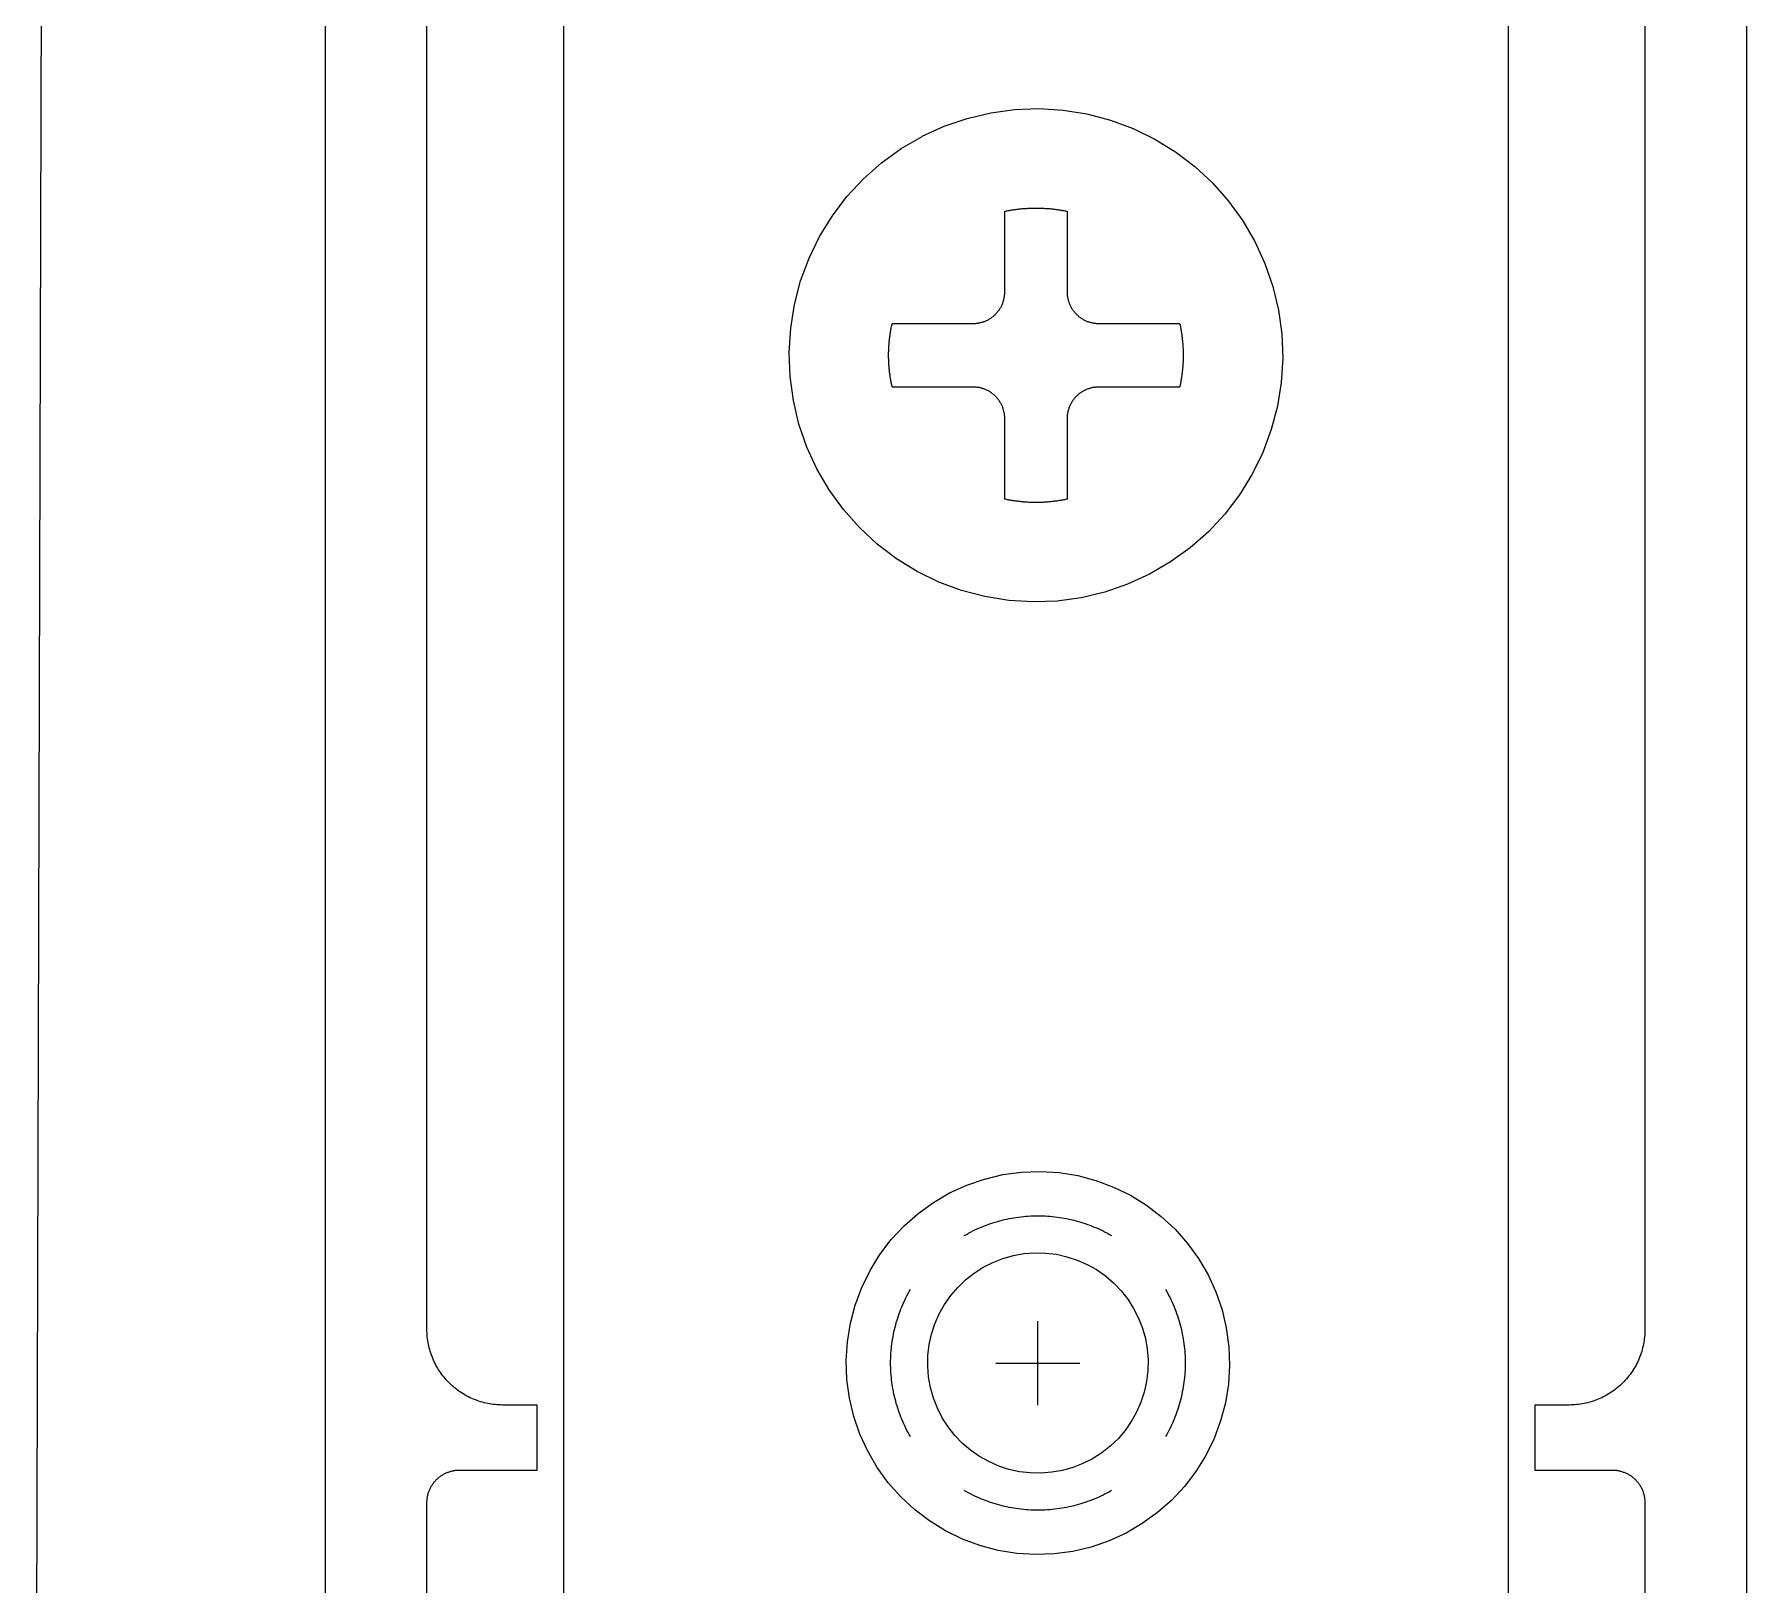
# Model space of a CAD drawing. Header units: inches. Extents: x -2661 to 42767, y -1222 to 9099.
# Drawn here: x 2276.645 to 2278.276, y 1639.371 to 1640.848 of the extents above; entities that cross this region are included whole.
import ezdxf

# ---------------------------------------------------------------- set-up
doc = ezdxf.new("R2010")
doc.units = ezdxf.units.IN
doc.header["$LTSCALE"] = 12
doc.header["$MEASUREMENT"] = 0
doc.layers.get('0').update_dxf_attribs({"linetype": 'CONTINUOUS'})
doc.layers.add('S-ARCH', color=1, linetype='CONTINUOUS')

# ---------------------------------------------------------------- blocks, each defined once
blk = doc.blocks.new('DOUBLE BOTTOM OPT1')
for p, q in [((-1.7826, 2), (-1.7408, 16.5)), ((-1.5056, 6.5726), (-1.5056, 2)), ((-1.2786, 5.4236), (-1.2786, 2.8236)), ((-0.3786, 2.8236), (-0.3786, 5.4236)), ((-0.8586, 4.1607), (-0.8586, 4.0836)), ((-0.7986, 4.0836), (-0.7986, 4.1607)), ((-0.8886, 4.0536), (-0.9656, 4.0536)), ((-0.6916, 4.0536), (-0.7686, 4.0536)), ((-0.9656, 3.9936), (-0.8886, 3.9936)), ((-0.7686, 3.9936), (-0.6916, 3.9936)), ((-0.8586, 3.9636), (-0.8586, 3.8866)), ((-0.7986, 3.8866), (-0.7986, 3.9636)), ((-0.8267, 3.0236), (-0.8267, 3.1036)), ((-0.8667, 3.0636), (-0.7867, 3.0636))]:
    blk.add_line(p, q)
at = {"flags": 128}
for points in [[(-0.2486, 4.9146), (-0.2486, 3.0956), (-0.2486, 3.0939), (-0.2487, 3.0921), (-0.2488, 3.0903), (-0.249, 3.0886), (-0.2492, 3.0868), (-0.2494, 3.0851), (-0.2497, 3.0833), (-0.25, 3.0816), (-0.2504, 3.0799), (-0.2508, 3.0781), (-0.2512, 3.0764), (-0.2517, 3.0747), (-0.2523, 3.0731), (-0.2528, 3.0714), (-0.2534, 3.0697), (-0.2541, 3.0681), (-0.2548, 3.0665), (-0.2555, 3.0649), (-0.2563, 3.0633), (-0.2571, 3.0617), (-0.258, 3.0601), (-0.2589, 3.0586), (-0.2598, 3.0571), (-0.2608, 3.0556), (-0.2618, 3.0542), (-0.2628, 3.0527), (-0.2639, 3.0513), (-0.265, 3.05), (-0.2661, 3.0486), (-0.2673, 3.0473), (-0.2685, 3.046), (-0.2697, 3.0447), (-0.271, 3.0435), (-0.2723, 3.0423), (-0.2736, 3.0411), (-0.2749, 3.04), (-0.2763, 3.0389), (-0.2777, 3.0378), (-0.2792, 3.0368), (-0.2806, 3.0358), (-0.2821, 3.0348), (-0.2836, 3.0339), (-0.2851, 3.033), (-0.2867, 3.0321), (-0.2883, 3.0313), (-0.2898, 3.0305), (-0.2914, 3.0298), (-0.2931, 3.0291), (-0.2947, 3.0285), (-0.2964, 3.0278), (-0.298, 3.0273), (-0.2997, 3.0267), (-0.3014, 3.0262), (-0.3031, 3.0258), (-0.3048, 3.0254), (-0.3066, 3.025), (-0.3083, 3.0247), (-0.3101, 3.0244), (-0.3118, 3.0242), (-0.3136, 3.024), (-0.3153, 3.0238), (-0.3171, 3.0237), (-0.3189, 3.0237), (-0.3206, 3.0236), (-0.3536, 3.0236), (-0.3536, 2.9616), (-0.2796, 2.9616), (-0.2789, 2.9616), (-0.2781, 2.9616), (-0.2773, 2.9616), (-0.2766, 2.9615), (-0.2758, 2.9614), (-0.2751, 2.9613), (-0.2743, 2.9612), (-0.2736, 2.961), (-0.2728, 2.9609), (-0.2721, 2.9607), (-0.2714, 2.9605), (-0.2706, 2.9603), (-0.2699, 2.9601), (-0.2692, 2.9598), (-0.2685, 2.9596), (-0.2678, 2.9593), (-0.2671, 2.959), (-0.2664, 2.9587), (-0.2657, 2.9583), (-0.265, 2.958), (-0.2643, 2.9576), (-0.2637, 2.9572), (-0.263, 2.9568), (-0.2624, 2.9564), (-0.2618, 2.956), (-0.2612, 2.9555), (-0.2606, 2.9551), (-0.26, 2.9546), (-0.2594, 2.9541), (-0.2588, 2.9536), (-0.2582, 2.9531), (-0.2577, 2.9526), (-0.2572, 2.952), (-0.2567, 2.9515), (-0.2562, 2.9509), (-0.2557, 2.9503), (-0.2552, 2.9497), (-0.2547, 2.9491), (-0.2543, 2.9485), (-0.2538, 2.9479), (-0.2534, 2.9472), (-0.253, 2.9466), (-0.2527, 2.9459), (-0.2523, 2.9453), (-0.2519, 2.9446), (-0.2516, 2.9439), (-0.2513, 2.9432), (-0.251, 2.9425), (-0.2507, 2.9418), (-0.2504, 2.9411), (-0.2502, 2.9404), (-0.25, 2.9396), (-0.2497, 2.9389), (-0.2496, 2.9382), (-0.2494, 2.9374), (-0.2492, 2.9367), (-0.2491, 2.9359), (-0.249, 2.9352), (-0.2489, 2.9344), (-0.2488, 2.9337), (-0.2487, 2.9329), (-0.2487, 2.9322), (-0.2486, 2.9314), (-0.2486, 2.9306), (-0.2486, 1.4636)], [(-0.1516, 1.4636), (-0.1516, 6.5726)], [(-1.5056, 6.5726), (-1.5056, 1.4636)], [(-1.4086, 1.4636), (-1.4086, 2.9306), (-1.4086, 2.9314), (-1.4086, 2.9322), (-1.4085, 2.9329), (-1.4085, 2.9337), (-1.4084, 2.9344), (-1.4083, 2.9352), (-1.4082, 2.9359), (-1.408, 2.9367), (-1.4079, 2.9374), (-1.4077, 2.9382), (-1.4075, 2.9389), (-1.4073, 2.9396), (-1.4071, 2.9404), (-1.4068, 2.9411), (-1.4065, 2.9418), (-1.4063, 2.9425), (-1.406, 2.9432), (-1.4056, 2.9439), (-1.4053, 2.9446), (-1.405, 2.9453), (-1.4046, 2.9459), (-1.4042, 2.9466), (-1.4038, 2.9472), (-1.4034, 2.9479), (-1.403, 2.9485), (-1.4025, 2.9491), (-1.4021, 2.9497), (-1.4016, 2.9503), (-1.4011, 2.9509), (-1.4006, 2.9515), (-1.4001, 2.952), (-1.3995, 2.9526), (-1.399, 2.9531), (-1.3984, 2.9536), (-1.3979, 2.9541), (-1.3973, 2.9546), (-1.3967, 2.9551), (-1.3961, 2.9555), (-1.3955, 2.956), (-1.3948, 2.9564), (-1.3942, 2.9568), (-1.3936, 2.9572), (-1.3929, 2.9576), (-1.3922, 2.958), (-1.3916, 2.9583), (-1.3909, 2.9587), (-1.3902, 2.959), (-1.3895, 2.9593), (-1.3888, 2.9596), (-1.3881, 2.9598), (-1.3873, 2.9601), (-1.3866, 2.9603), (-1.3859, 2.9605), (-1.3852, 2.9607), (-1.3844, 2.9609), (-1.3837, 2.961), (-1.3829, 2.9612), (-1.3822, 2.9613), (-1.3814, 2.9614), (-1.3807, 2.9615), (-1.3799, 2.9616), (-1.3791, 2.9616), (-1.3784, 2.9616), (-1.3776, 2.9616), (-1.3036, 2.9616), (-1.3036, 3.0236), (-1.3366, 3.0236), (-1.3384, 3.0237), (-1.3402, 3.0237), (-1.3419, 3.0238), (-1.3437, 3.024), (-1.3454, 3.0242), (-1.3472, 3.0244), (-1.3489, 3.0247), (-1.3507, 3.025), (-1.3524, 3.0254), (-1.3541, 3.0258), (-1.3558, 3.0262), (-1.3575, 3.0267), (-1.3592, 3.0273), (-1.3609, 3.0278), (-1.3625, 3.0285), (-1.3642, 3.0291), (-1.3658, 3.0298), (-1.3674, 3.0305), (-1.369, 3.0313), (-1.3706, 3.0321), (-1.3721, 3.033), (-1.3736, 3.0339), (-1.3751, 3.0348), (-1.3766, 3.0358), (-1.3781, 3.0368), (-1.3795, 3.0378), (-1.3809, 3.0389), (-1.3823, 3.04), (-1.3837, 3.0411), (-1.385, 3.0423), (-1.3863, 3.0435), (-1.3875, 3.0447), (-1.3888, 3.046), (-1.39, 3.0473), (-1.3911, 3.0486), (-1.3923, 3.05), (-1.3934, 3.0513), (-1.3945, 3.0527), (-1.3955, 3.0542), (-1.3965, 3.0556), (-1.3975, 3.0571), (-1.3984, 3.0586), (-1.3993, 3.0601), (-1.4001, 3.0617), (-1.4009, 3.0633), (-1.4017, 3.0649), (-1.4024, 3.0665), (-1.4031, 3.0681), (-1.4038, 3.0697), (-1.4044, 3.0714), (-1.405, 3.0731), (-1.4055, 3.0747), (-1.406, 3.0764), (-1.4065, 3.0781), (-1.4069, 3.0799), (-1.4072, 3.0816), (-1.4076, 3.0833), (-1.4078, 3.0851), (-1.4081, 3.0868), (-1.4083, 3.0886), (-1.4084, 3.0903), (-1.4085, 3.0921), (-1.4086, 3.0939), (-1.4086, 3.0956), (-1.4086, 4.9146)], [(-0.9369, 4.2322), (-0.9159, 4.2418), (-0.8941, 4.2493), (-0.8717, 4.2547), (-0.8488, 4.2578), (-0.8258, 4.2586), (-0.8028, 4.2572), (-0.78, 4.2536), (-0.7577, 4.2477), (-0.7361, 4.2397), (-0.7154, 4.2295), (-0.6957, 4.2175), (-0.6774, 4.2035), (-0.6605, 4.1878), (-0.6452, 4.1705), (-0.6317, 4.1518), (-0.6201, 4.1319), (-0.6105, 4.111), (-0.6029, 4.0892), (-0.5976, 4.0667), (-0.5945, 4.0439), (-0.5936, 4.0208), (-0.595, 3.9978), (-0.5987, 3.9751), (-0.6046, 3.9528), (-0.6126, 3.9311), (-0.6227, 3.9104), (-0.6348, 3.8908), (-0.6487, 3.8724), (-0.6644, 3.8555), (-0.6817, 3.8402), (-0.7004, 3.8267), (-0.7203, 3.8151), (-0.7413, 3.8055), (-0.7631, 3.798), (-0.7855, 3.7926), (-0.8083, 3.7895), (-0.8314, 3.7887), (-0.8544, 3.7901), (-0.8772, 3.7937), (-0.8995, 3.7996), (-0.9211, 3.8076), (-0.9418, 3.8177), (-0.9615, 3.8298), (-0.9798, 3.8437), (-0.9967, 3.8594), (-1.012, 3.8767), (-1.0255, 3.8954), (-1.0372, 3.9153), (-1.0468, 3.9362), (-1.0543, 3.958), (-1.0596, 3.9805), (-1.0627, 4.0033), (-1.0636, 4.0264), (-1.0622, 4.0494), (-1.0586, 4.0721), (-1.0527, 4.0945), (-1.0447, 4.1161), (-1.0346, 4.1368), (-1.0225, 4.1564), (-1.0086, 4.1748), (-0.9929, 4.1917), (-0.9756, 4.207), (-0.9569, 4.2205), (-0.937, 4.2321)], [(-0.8586, 4.1607), (-0.8577, 4.1609), (-0.8568, 4.1611), (-0.8558, 4.1612), (-0.8549, 4.1614), (-0.854, 4.1616), (-0.8531, 4.1618), (-0.8521, 4.1619), (-0.8512, 4.1621), (-0.8503, 4.1622), (-0.8493, 4.1624), (-0.8484, 4.1625), (-0.8475, 4.1626), (-0.8465, 4.1628), (-0.8456, 4.1629), (-0.8447, 4.163), (-0.8437, 4.1631), (-0.8428, 4.1632), (-0.8418, 4.1633), (-0.8409, 4.1634), (-0.84, 4.1634), (-0.839, 4.1635), (-0.8381, 4.1636), (-0.8371, 4.1636), (-0.8362, 4.1637), (-0.8352, 4.1638), (-0.8343, 4.1638), (-0.8333, 4.1638), (-0.8324, 4.1639), (-0.8315, 4.1639), (-0.8305, 4.1639), (-0.8296, 4.1639), (-0.8286, 4.1639), (-0.8277, 4.1639), (-0.8267, 4.1639), (-0.8258, 4.1639), (-0.8248, 4.1639), (-0.8239, 4.1638), (-0.823, 4.1638), (-0.822, 4.1638), (-0.8211, 4.1637), (-0.8201, 4.1636), (-0.8192, 4.1636), (-0.8182, 4.1635), (-0.8173, 4.1634), (-0.8164, 4.1634), (-0.8154, 4.1633), (-0.8145, 4.1632), (-0.8135, 4.1631), (-0.8126, 4.163), (-0.8117, 4.1629), (-0.8107, 4.1628), (-0.8098, 4.1626), (-0.8088, 4.1625), (-0.8079, 4.1624), (-0.807, 4.1622), (-0.806, 4.1621), (-0.8051, 4.1619), (-0.8042, 4.1618), (-0.8033, 4.1616), (-0.8023, 4.1614), (-0.8014, 4.1612), (-0.8005, 4.1611), (-0.7995, 4.1609), (-0.7986, 4.1607)], [(-0.8586, 4.0836), (-0.8586, 4.0829), (-0.8587, 4.0822), (-0.8587, 4.0814), (-0.8588, 4.0807), (-0.8589, 4.08), (-0.8589, 4.0792), (-0.8591, 4.0785), (-0.8592, 4.0778), (-0.8594, 4.0771), (-0.8595, 4.0763), (-0.8597, 4.0756), (-0.8599, 4.0749), (-0.8601, 4.0742), (-0.8604, 4.0735), (-0.8606, 4.0728), (-0.8609, 4.0722), (-0.8612, 4.0715), (-0.8615, 4.0708), (-0.8618, 4.0701), (-0.8622, 4.0695), (-0.8625, 4.0689), (-0.8629, 4.0682), (-0.8633, 4.0676), (-0.8637, 4.067), (-0.8641, 4.0664), (-0.8645, 4.0658), (-0.865, 4.0652), (-0.8654, 4.0646), (-0.8659, 4.064), (-0.8664, 4.0635), (-0.8669, 4.063), (-0.8674, 4.0624), (-0.8679, 4.0619), (-0.8685, 4.0614), (-0.869, 4.0609), (-0.8696, 4.0604), (-0.8702, 4.06), (-0.8708, 4.0595), (-0.8714, 4.0591), (-0.872, 4.0587), (-0.8726, 4.0583), (-0.8732, 4.0579), (-0.8738, 4.0575), (-0.8745, 4.0572), (-0.8751, 4.0568), (-0.8758, 4.0565), (-0.8765, 4.0562), (-0.8771, 4.0559), (-0.8778, 4.0556), (-0.8785, 4.0554), (-0.8792, 4.0552), (-0.8799, 4.0549), (-0.8806, 4.0547), (-0.8813, 4.0545), (-0.8821, 4.0544), (-0.8828, 4.0542), (-0.8835, 4.0541), (-0.8842, 4.054), (-0.885, 4.0539), (-0.8857, 4.0538), (-0.8864, 4.0537), (-0.8872, 4.0537), (-0.8879, 4.0536), (-0.8886, 4.0536)], [(-0.7686, 4.0536), (-0.7694, 4.0536), (-0.7701, 4.0537), (-0.7708, 4.0537), (-0.7716, 4.0538), (-0.7723, 4.0539), (-0.773, 4.054), (-0.7738, 4.0541), (-0.7745, 4.0542), (-0.7752, 4.0544), (-0.7759, 4.0545), (-0.7766, 4.0547), (-0.7773, 4.0549), (-0.778, 4.0552), (-0.7787, 4.0554), (-0.7794, 4.0556), (-0.7801, 4.0559), (-0.7808, 4.0562), (-0.7815, 4.0565), (-0.7821, 4.0568), (-0.7828, 4.0572), (-0.7834, 4.0575), (-0.784, 4.0579), (-0.7847, 4.0583), (-0.7853, 4.0587), (-0.7859, 4.0591), (-0.7865, 4.0595), (-0.7871, 4.06), (-0.7877, 4.0604), (-0.7882, 4.0609), (-0.7888, 4.0614), (-0.7893, 4.0619), (-0.7898, 4.0624), (-0.7904, 4.063), (-0.7909, 4.0635), (-0.7913, 4.064), (-0.7918, 4.0646), (-0.7923, 4.0652), (-0.7927, 4.0658), (-0.7932, 4.0664), (-0.7936, 4.067), (-0.794, 4.0676), (-0.7944, 4.0682), (-0.7947, 4.0689), (-0.7951, 4.0695), (-0.7954, 4.0701), (-0.7957, 4.0708), (-0.7961, 4.0715), (-0.7963, 4.0722), (-0.7966, 4.0728), (-0.7969, 4.0735), (-0.7971, 4.0742), (-0.7973, 4.0749), (-0.7975, 4.0756), (-0.7977, 4.0763), (-0.7979, 4.0771), (-0.798, 4.0778), (-0.7982, 4.0785), (-0.7983, 4.0792), (-0.7984, 4.08), (-0.7985, 4.0807), (-0.7985, 4.0814), (-0.7986, 4.0822), (-0.7986, 4.0829), (-0.7986, 4.0836)], [(-0.9656, 3.9936), (-0.9658, 3.9946), (-0.966, 3.9955), (-0.9662, 3.9964), (-0.9664, 3.9973), (-0.9666, 3.9983), (-0.9667, 3.9992), (-0.9669, 4.0001), (-0.9671, 4.0011), (-0.9672, 4.002), (-0.9674, 4.0029), (-0.9675, 4.0039), (-0.9676, 4.0048), (-0.9677, 4.0057), (-0.9679, 4.0067), (-0.968, 4.0076), (-0.9681, 4.0085), (-0.9682, 4.0095), (-0.9683, 4.0104), (-0.9684, 4.0114), (-0.9684, 4.0123), (-0.9685, 4.0133), (-0.9686, 4.0142), (-0.9686, 4.0151), (-0.9687, 4.0161), (-0.9687, 4.017), (-0.9688, 4.018), (-0.9688, 4.0189), (-0.9688, 4.0199), (-0.9689, 4.0208), (-0.9689, 4.0217), (-0.9689, 4.0227), (-0.9689, 4.0236), (-0.9689, 4.0246), (-0.9689, 4.0255), (-0.9689, 4.0265), (-0.9688, 4.0274), (-0.9688, 4.0284), (-0.9688, 4.0293), (-0.9687, 4.0302), (-0.9687, 4.0312), (-0.9686, 4.0321), (-0.9686, 4.0331), (-0.9685, 4.034), (-0.9684, 4.035), (-0.9684, 4.0359), (-0.9683, 4.0368), (-0.9682, 4.0378), (-0.9681, 4.0387), (-0.968, 4.0397), (-0.9679, 4.0406), (-0.9677, 4.0415), (-0.9676, 4.0425), (-0.9675, 4.0434), (-0.9674, 4.0443), (-0.9672, 4.0453), (-0.9671, 4.0462), (-0.9669, 4.0471), (-0.9667, 4.0481), (-0.9666, 4.049), (-0.9664, 4.0499), (-0.9662, 4.0509), (-0.966, 4.0518), (-0.9658, 4.0527), (-0.9656, 4.0536)], [(-0.6916, 4.0536), (-0.6914, 4.0527), (-0.6912, 4.0518), (-0.691, 4.0509), (-0.6908, 4.0499), (-0.6907, 4.049), (-0.6905, 4.0481), (-0.6903, 4.0471), (-0.6902, 4.0462), (-0.69, 4.0453), (-0.6899, 4.0443), (-0.6898, 4.0434), (-0.6896, 4.0425), (-0.6895, 4.0415), (-0.6894, 4.0406), (-0.6893, 4.0397), (-0.6892, 4.0387), (-0.6891, 4.0378), (-0.689, 4.0368), (-0.6889, 4.0359), (-0.6888, 4.035), (-0.6887, 4.034), (-0.6887, 4.0331), (-0.6886, 4.0321), (-0.6886, 4.0312), (-0.6885, 4.0302), (-0.6885, 4.0293), (-0.6884, 4.0284), (-0.6884, 4.0274), (-0.6884, 4.0265), (-0.6884, 4.0255), (-0.6884, 4.0246), (-0.6884, 4.0236), (-0.6884, 4.0227), (-0.6884, 4.0217), (-0.6884, 4.0208), (-0.6884, 4.0199), (-0.6884, 4.0189), (-0.6885, 4.018), (-0.6885, 4.017), (-0.6886, 4.0161), (-0.6886, 4.0151), (-0.6887, 4.0142), (-0.6887, 4.0133), (-0.6888, 4.0123), (-0.6889, 4.0114), (-0.689, 4.0104), (-0.6891, 4.0095), (-0.6892, 4.0085), (-0.6893, 4.0076), (-0.6894, 4.0067), (-0.6895, 4.0057), (-0.6896, 4.0048), (-0.6898, 4.0039), (-0.6899, 4.0029), (-0.69, 4.002), (-0.6902, 4.0011), (-0.6903, 4.0001), (-0.6905, 3.9992), (-0.6907, 3.9983), (-0.6908, 3.9973), (-0.691, 3.9964), (-0.6912, 3.9955), (-0.6914, 3.9946), (-0.6916, 3.9936)], [(-0.8886, 3.9936), (-0.8879, 3.9936), (-0.8872, 3.9936), (-0.8864, 3.9936), (-0.8857, 3.9935), (-0.885, 3.9934), (-0.8842, 3.9933), (-0.8835, 3.9932), (-0.8828, 3.9931), (-0.8821, 3.9929), (-0.8813, 3.9927), (-0.8806, 3.9926), (-0.8799, 3.9923), (-0.8792, 3.9921), (-0.8785, 3.9919), (-0.8778, 3.9916), (-0.8771, 3.9914), (-0.8765, 3.9911), (-0.8758, 3.9908), (-0.8751, 3.9904), (-0.8745, 3.9901), (-0.8738, 3.9897), (-0.8732, 3.9894), (-0.8726, 3.989), (-0.872, 3.9886), (-0.8714, 3.9882), (-0.8708, 3.9877), (-0.8702, 3.9873), (-0.8696, 3.9868), (-0.869, 3.9864), (-0.8685, 3.9859), (-0.8679, 3.9854), (-0.8674, 3.9849), (-0.8669, 3.9843), (-0.8664, 3.9838), (-0.8659, 3.9832), (-0.8654, 3.9827), (-0.865, 3.9821), (-0.8645, 3.9815), (-0.8641, 3.9809), (-0.8637, 3.9803), (-0.8633, 3.9797), (-0.8629, 3.9791), (-0.8625, 3.9784), (-0.8622, 3.9778), (-0.8618, 3.9771), (-0.8615, 3.9765), (-0.8612, 3.9758), (-0.8609, 3.9751), (-0.8606, 3.9744), (-0.8604, 3.9737), (-0.8601, 3.973), (-0.8599, 3.9723), (-0.8597, 3.9716), (-0.8595, 3.9709), (-0.8594, 3.9702), (-0.8592, 3.9695), (-0.8591, 3.9688), (-0.8589, 3.968), (-0.8589, 3.9673), (-0.8588, 3.9666), (-0.8587, 3.9658), (-0.8587, 3.9651), (-0.8586, 3.9644), (-0.8586, 3.9636)], [(-0.7986, 3.9636), (-0.7986, 3.9644), (-0.7986, 3.9651), (-0.7985, 3.9658), (-0.7985, 3.9666), (-0.7984, 3.9673), (-0.7983, 3.968), (-0.7982, 3.9688), (-0.798, 3.9695), (-0.7979, 3.9702), (-0.7977, 3.9709), (-0.7975, 3.9716), (-0.7973, 3.9723), (-0.7971, 3.973), (-0.7969, 3.9737), (-0.7966, 3.9744), (-0.7963, 3.9751), (-0.7961, 3.9758), (-0.7957, 3.9765), (-0.7954, 3.9771), (-0.7951, 3.9778), (-0.7947, 3.9784), (-0.7944, 3.9791), (-0.794, 3.9797), (-0.7936, 3.9803), (-0.7932, 3.9809), (-0.7927, 3.9815), (-0.7923, 3.9821), (-0.7918, 3.9827), (-0.7913, 3.9832), (-0.7909, 3.9838), (-0.7904, 3.9843), (-0.7898, 3.9849), (-0.7893, 3.9854), (-0.7888, 3.9859), (-0.7882, 3.9864), (-0.7877, 3.9868), (-0.7871, 3.9873), (-0.7865, 3.9877), (-0.7859, 3.9882), (-0.7853, 3.9886), (-0.7847, 3.989), (-0.784, 3.9894), (-0.7834, 3.9897), (-0.7828, 3.9901), (-0.7821, 3.9904), (-0.7815, 3.9908), (-0.7808, 3.9911), (-0.7801, 3.9914), (-0.7794, 3.9916), (-0.7787, 3.9919), (-0.778, 3.9921), (-0.7773, 3.9923), (-0.7766, 3.9926), (-0.7759, 3.9927), (-0.7752, 3.9929), (-0.7745, 3.9931), (-0.7738, 3.9932), (-0.773, 3.9933), (-0.7723, 3.9934), (-0.7716, 3.9935), (-0.7708, 3.9936), (-0.7701, 3.9936), (-0.7694, 3.9936), (-0.7686, 3.9936)], [(-0.7986, 3.8866), (-0.7995, 3.8864), (-0.8005, 3.8862), (-0.8014, 3.886), (-0.8023, 3.8859), (-0.8033, 3.8857), (-0.8042, 3.8855), (-0.8051, 3.8854), (-0.806, 3.8852), (-0.807, 3.885), (-0.8079, 3.8849), (-0.8088, 3.8848), (-0.8098, 3.8846), (-0.8107, 3.8845), (-0.8117, 3.8844), (-0.8126, 3.8843), (-0.8135, 3.8842), (-0.8145, 3.8841), (-0.8154, 3.884), (-0.8164, 3.8839), (-0.8173, 3.8838), (-0.8182, 3.8838), (-0.8192, 3.8837), (-0.8201, 3.8836), (-0.8211, 3.8836), (-0.822, 3.8835), (-0.823, 3.8835), (-0.8239, 3.8834), (-0.8248, 3.8834), (-0.8258, 3.8834), (-0.8267, 3.8834), (-0.8277, 3.8834), (-0.8286, 3.8834), (-0.8296, 3.8834), (-0.8305, 3.8834), (-0.8315, 3.8834), (-0.8324, 3.8834), (-0.8333, 3.8834), (-0.8343, 3.8835), (-0.8352, 3.8835), (-0.8362, 3.8836), (-0.8371, 3.8836), (-0.8381, 3.8837), (-0.839, 3.8838), (-0.84, 3.8838), (-0.8409, 3.8839), (-0.8418, 3.884), (-0.8428, 3.8841), (-0.8437, 3.8842), (-0.8447, 3.8843), (-0.8456, 3.8844), (-0.8465, 3.8845), (-0.8475, 3.8846), (-0.8484, 3.8848), (-0.8493, 3.8849), (-0.8503, 3.885), (-0.8512, 3.8852), (-0.8521, 3.8854), (-0.8531, 3.8855), (-0.854, 3.8857), (-0.8549, 3.8859), (-0.8558, 3.886), (-0.8568, 3.8862), (-0.8577, 3.8864), (-0.8586, 3.8866)], [(-0.8774, 3.2389), (-0.86, 3.2431), (-0.8423, 3.2455), (-0.8244, 3.2461), (-0.8065, 3.245), (-0.7888, 3.2422), (-0.7715, 3.2376), (-0.7547, 3.2313), (-0.7386, 3.2235), (-0.7234, 3.2141), (-0.7092, 3.2032), (-0.696, 3.191), (-0.6842, 3.1776), (-0.6737, 3.1631), (-0.6647, 3.1476), (-0.6572, 3.1313), (-0.6514, 3.1144), (-0.6473, 3.097), (-0.6449, 3.0792), (-0.6442, 3.0613), (-0.6453, 3.0434), (-0.6482, 3.0258), (-0.6528, 3.0084), (-0.659, 2.9917), (-0.6669, 2.9756), (-0.6763, 2.9603), (-0.6871, 2.9461), (-0.6993, 2.933), (-0.7127, 2.9211), (-0.7273, 2.9106), (-0.7427, 2.9016), (-0.759, 2.8942), (-0.7759, 2.8883), (-0.7934, 2.8842), (-0.8111, 2.8818), (-0.829, 2.8811), (-0.8469, 2.8823), (-0.8646, 2.8851), (-0.8819, 2.8897), (-0.8987, 2.8959), (-0.9148, 2.9038), (-0.93, 2.9132), (-0.9443, 2.924), (-0.9574, 2.9362), (-0.9692, 2.9496), (-0.9797, 2.9641), (-0.9887, 2.9796), (-0.9962, 2.9959), (-1.002, 3.0128), (-1.0061, 3.0303), (-1.0086, 3.048), (-1.0092, 3.0659), (-1.0081, 3.0838), (-1.0053, 3.1015), (-1.0007, 3.1188), (-0.9945, 3.1356), (-0.9866, 3.1517), (-0.9772, 3.1669), (-0.9664, 3.1812), (-0.9542, 3.1943), (-0.9407, 3.2061), (-0.9262, 3.2166), (-0.9108, 3.2256), (-0.8945, 3.2331), (-0.8775, 3.2389)], [(-0.8969, 3.1851), (-0.8949, 3.1862), (-0.8928, 3.1873), (-0.8908, 3.1884), (-0.8888, 3.1894), (-0.8867, 3.1904), (-0.8846, 3.1914), (-0.8825, 3.1923), (-0.8804, 3.1932), (-0.8783, 3.1941), (-0.8761, 3.1949), (-0.874, 3.1957), (-0.8718, 3.1965), (-0.8696, 3.1972), (-0.8674, 3.1979), (-0.8652, 3.1985), (-0.863, 3.1991), (-0.8608, 3.1997), (-0.8586, 3.2002), (-0.8563, 3.2007), (-0.8541, 3.2012), (-0.8518, 3.2016), (-0.8496, 3.202), (-0.8473, 3.2024), (-0.845, 3.2027), (-0.8428, 3.203), (-0.8405, 3.2032), (-0.8382, 3.2034), (-0.8359, 3.2036), (-0.8336, 3.2037), (-0.8313, 3.2038), (-0.829, 3.2039), (-0.8267, 3.2039), (-0.8244, 3.2039), (-0.8221, 3.2038), (-0.8198, 3.2037), (-0.8175, 3.2036), (-0.8153, 3.2034), (-0.813, 3.2032), (-0.8107, 3.203), (-0.8084, 3.2027), (-0.8061, 3.2024), (-0.8039, 3.202), (-0.8016, 3.2016), (-0.7994, 3.2012), (-0.7971, 3.2007), (-0.7949, 3.2002), (-0.7926, 3.1997), (-0.7904, 3.1991), (-0.7882, 3.1985), (-0.786, 3.1979), (-0.7838, 3.1972), (-0.7816, 3.1965), (-0.7795, 3.1957), (-0.7773, 3.1949), (-0.7752, 3.1941), (-0.773, 3.1932), (-0.7709, 3.1923), (-0.7688, 3.1914), (-0.7668, 3.1904), (-0.7647, 3.1894), (-0.7626, 3.1884), (-0.7606, 3.1873), (-0.7586, 3.1862), (-0.7566, 3.1851)], [(-0.8956, 3.1429), (-0.8875, 3.1493), (-0.8788, 3.1548), (-0.8696, 3.1595), (-0.86, 3.1632), (-0.8501, 3.166), (-0.84, 3.1678), (-0.8297, 3.1686), (-0.8194, 3.1684), (-0.8091, 3.1672), (-0.7991, 3.1649), (-0.7893, 3.1617), (-0.7799, 3.1576), (-0.7709, 3.1526), (-0.7624, 3.1467), (-0.7546, 3.14), (-0.7475, 3.1325), (-0.7411, 3.1244), (-0.7356, 3.1157), (-0.7309, 3.1065), (-0.7271, 3.0969), (-0.7244, 3.087), (-0.7226, 3.0769), (-0.7218, 3.0666), (-0.722, 3.0563), (-0.7232, 3.0461), (-0.7254, 3.036), (-0.7286, 3.0262), (-0.7328, 3.0168), (-0.7378, 3.0078), (-0.7437, 2.9994), (-0.7504, 2.9915), (-0.7578, 2.9844), (-0.7659, 2.978), (-0.7746, 2.9725), (-0.7838, 2.9678), (-0.7934, 2.9641), (-0.8033, 2.9613), (-0.8135, 2.9595), (-0.8237, 2.9587), (-0.834, 2.9589), (-0.8443, 2.9601), (-0.8543, 2.9623), (-0.8641, 2.9655), (-0.8736, 2.9697), (-0.8825, 2.9747), (-0.891, 2.9806), (-0.8988, 2.9873), (-0.906, 2.9947), (-0.9123, 3.0028), (-0.9179, 3.0115), (-0.9225, 3.0207), (-0.9263, 3.0303), (-0.9291, 3.0402), (-0.9309, 3.0504), (-0.9317, 3.0606), (-0.9315, 3.0709), (-0.9303, 3.0812), (-0.928, 3.0912), (-0.9248, 3.101), (-0.9207, 3.1105), (-0.9157, 3.1194), (-0.9098, 3.1279), (-0.9031, 3.1357), (-0.8956, 3.1429)], [(-0.9482, 2.9935), (-0.9493, 2.9955), (-0.9504, 2.9975), (-0.9515, 2.9995), (-0.9525, 3.0016), (-0.9535, 3.0037), (-0.9545, 3.0057), (-0.9554, 3.0078), (-0.9563, 3.01), (-0.9572, 3.0121), (-0.958, 3.0142), (-0.9588, 3.0164), (-0.9595, 3.0186), (-0.9603, 3.0207), (-0.9609, 3.0229), (-0.9616, 3.0251), (-0.9622, 3.0273), (-0.9628, 3.0296), (-0.9633, 3.0318), (-0.9638, 3.034), (-0.9643, 3.0363), (-0.9647, 3.0385), (-0.9651, 3.0408), (-0.9655, 3.0431), (-0.9658, 3.0453), (-0.9661, 3.0476), (-0.9663, 3.0499), (-0.9665, 3.0522), (-0.9667, 3.0545), (-0.9668, 3.0568), (-0.9669, 3.059), (-0.967, 3.0613), (-0.967, 3.0636), (-0.967, 3.0659), (-0.9669, 3.0682), (-0.9668, 3.0705), (-0.9667, 3.0728), (-0.9665, 3.0751), (-0.9663, 3.0774), (-0.9661, 3.0797), (-0.9658, 3.0819), (-0.9655, 3.0842), (-0.9651, 3.0865), (-0.9647, 3.0887), (-0.9643, 3.091), (-0.9638, 3.0932), (-0.9633, 3.0955), (-0.9628, 3.0977), (-0.9622, 3.0999), (-0.9616, 3.1022), (-0.9609, 3.1044), (-0.9603, 3.1065), (-0.9595, 3.1087), (-0.9588, 3.1109), (-0.958, 3.113), (-0.9572, 3.1152), (-0.9563, 3.1173), (-0.9554, 3.1194), (-0.9545, 3.1215), (-0.9535, 3.1236), (-0.9525, 3.1257), (-0.9515, 3.1277), (-0.9504, 3.1298), (-0.9493, 3.1318), (-0.9482, 3.1338)], [(-0.7053, 3.1338), (-0.7041, 3.1318), (-0.703, 3.1298), (-0.702, 3.1277), (-0.7009, 3.1257), (-0.6999, 3.1236), (-0.699, 3.1215), (-0.698, 3.1194), (-0.6971, 3.1173), (-0.6963, 3.1152), (-0.6954, 3.113), (-0.6947, 3.1109), (-0.6939, 3.1087), (-0.6932, 3.1065), (-0.6925, 3.1044), (-0.6919, 3.1022), (-0.6912, 3.0999), (-0.6907, 3.0977), (-0.6901, 3.0955), (-0.6896, 3.0932), (-0.6892, 3.091), (-0.6887, 3.0887), (-0.6883, 3.0865), (-0.688, 3.0842), (-0.6877, 3.0819), (-0.6874, 3.0797), (-0.6871, 3.0774), (-0.6869, 3.0751), (-0.6868, 3.0728), (-0.6866, 3.0705), (-0.6865, 3.0682), (-0.6865, 3.0659), (-0.6865, 3.0636), (-0.6865, 3.0613), (-0.6865, 3.059), (-0.6866, 3.0568), (-0.6868, 3.0545), (-0.6869, 3.0522), (-0.6871, 3.0499), (-0.6874, 3.0476), (-0.6877, 3.0453), (-0.688, 3.0431), (-0.6883, 3.0408), (-0.6887, 3.0385), (-0.6892, 3.0363), (-0.6896, 3.034), (-0.6901, 3.0318), (-0.6907, 3.0296), (-0.6912, 3.0273), (-0.6919, 3.0251), (-0.6925, 3.0229), (-0.6932, 3.0207), (-0.6939, 3.0186), (-0.6947, 3.0164), (-0.6954, 3.0142), (-0.6963, 3.0121), (-0.6971, 3.01), (-0.698, 3.0078), (-0.699, 3.0057), (-0.6999, 3.0037), (-0.7009, 3.0016), (-0.702, 2.9995), (-0.703, 2.9975), (-0.7041, 2.9955), (-0.7053, 2.9935)], [(-0.7566, 2.9422), (-0.7586, 2.941), (-0.7606, 2.9399), (-0.7626, 2.9389), (-0.7647, 2.9378), (-0.7668, 2.9368), (-0.7688, 2.9359), (-0.7709, 2.9349), (-0.773, 2.934), (-0.7752, 2.9332), (-0.7773, 2.9324), (-0.7795, 2.9316), (-0.7816, 2.9308), (-0.7838, 2.9301), (-0.786, 2.9294), (-0.7882, 2.9288), (-0.7904, 2.9282), (-0.7926, 2.9276), (-0.7949, 2.927), (-0.7971, 2.9265), (-0.7994, 2.9261), (-0.8016, 2.9256), (-0.8039, 2.9252), (-0.8061, 2.9249), (-0.8084, 2.9246), (-0.8107, 2.9243), (-0.813, 2.924), (-0.8153, 2.9238), (-0.8175, 2.9237), (-0.8198, 2.9235), (-0.8221, 2.9234), (-0.8244, 2.9234), (-0.8267, 2.9234), (-0.829, 2.9234), (-0.8313, 2.9234), (-0.8336, 2.9235), (-0.8359, 2.9237), (-0.8382, 2.9238), (-0.8405, 2.924), (-0.8428, 2.9243), (-0.845, 2.9246), (-0.8473, 2.9249), (-0.8496, 2.9252), (-0.8518, 2.9256), (-0.8541, 2.9261), (-0.8563, 2.9265), (-0.8586, 2.927), (-0.8608, 2.9276), (-0.863, 2.9282), (-0.8652, 2.9288), (-0.8674, 2.9294), (-0.8696, 2.9301), (-0.8718, 2.9308), (-0.874, 2.9316), (-0.8761, 2.9324), (-0.8783, 2.9332), (-0.8804, 2.934), (-0.8825, 2.9349), (-0.8846, 2.9359), (-0.8867, 2.9368), (-0.8888, 2.9378), (-0.8908, 2.9389), (-0.8928, 2.9399), (-0.8949, 2.941), (-0.8969, 2.9422)]]:
    blk.add_lwpolyline(points, dxfattribs=at)

msp = doc.modelspace()

# ---------------------------------------------------------------- block references
at = {"layer": 'S-ARCH'}
msp.add_blockref('DOUBLE BOTTOM OPT1', (2278.42776, 1636.51832), dxfattribs=at)

doc.saveas('drawing.dxf')
